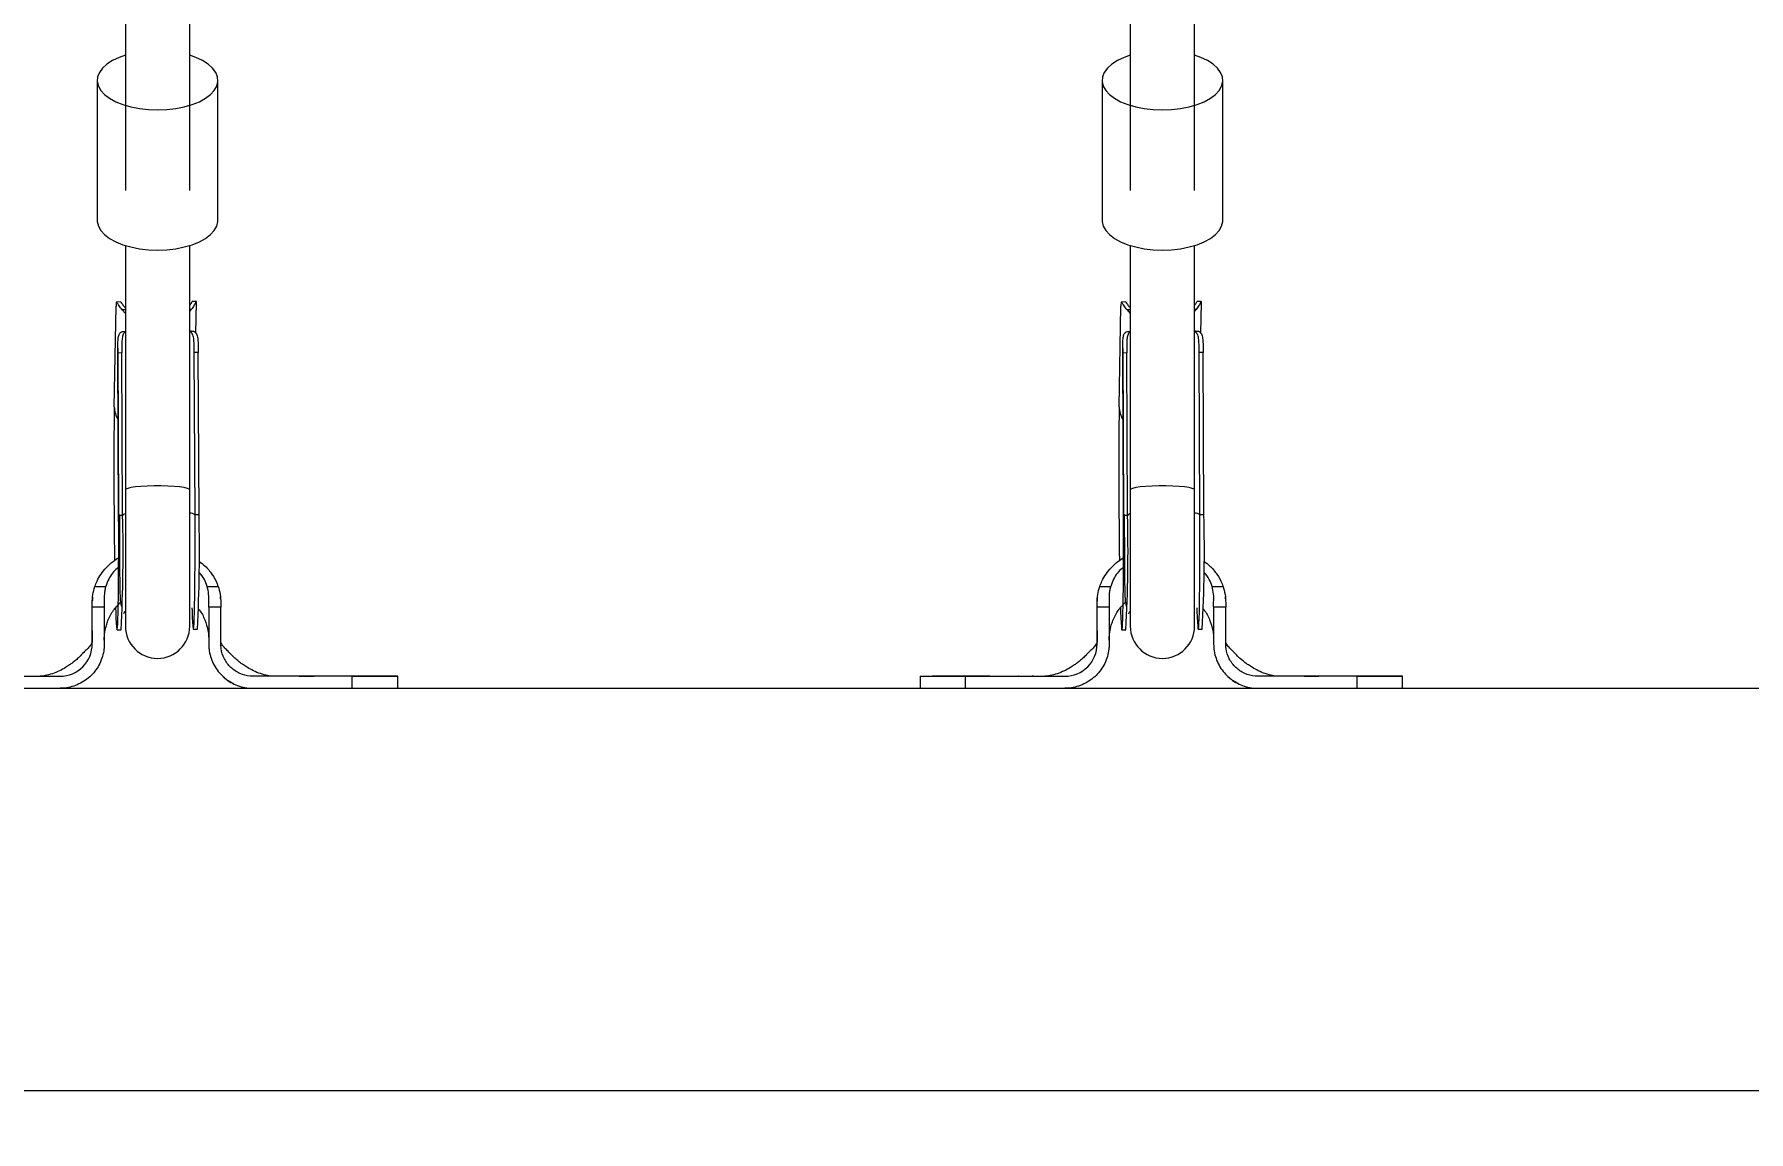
# Model space of a CAD drawing. Header units: millimetres. Extents: x -4213 to 6276, y -6120 to 3870.
# Drawn here: x -700.5 to -274, y -2224.1 to -1951.2 of the extents above; entities that cross this region are included whole.
import ezdxf

# ---------------------------------------------------------------- set-up
doc = ezdxf.new("R2010")
doc.units = ezdxf.units.MM
for name, color, linetype in [('DIKOM_ОБЪЕКТ', 7, 'Continuous'), ('DIKOM_РАЗМЕР_ЗОНА', 7, 'Continuous'), ('DIKOM_РАЗМЕР_ОБЪЕКТА', 7, 'Continuous')]:
    doc.layers.add(name, color=color, linetype=linetype)
doc.styles.add('style1', font='arial.ttf', dxfattribs={"width": 0.8})
doc.dimstyles.new('1-50', dxfattribs={"dimtxt": 300, "dimasz": 200, "dimexe": 100, "dimexo": 0, "dimgap": 100, "dimtad": 1, "dimtxsty": 'style1', "dimcen": 200, "dimclrd": 7, "dimclre": 7, "dimclrt": 7, "dimadec": 1, "dimazin": 2, "dimtfac": 1, "dimtmove": 0, "dimatfit": 2, "dimfxl": 0, "dimlwd": 25, "dimlwe": 18, "dimarcsym": 0})

# ---------------------------------------------------------------- blocks, each defined once
blk = doc.blocks.new('*D10')
at = {"layer": 'Defpoints', "color": 0, "transparency": 16777216}
for p in [(-1727.86, 1809.48), (-15.26, -2213.81), (5045.73, -2213.81)]:
    blk.add_point(p, dxfattribs=at)
at = {"layer": 'DIKOM_РАЗМЕР_ОБЪЕКТА', "color": 7, "lineweight": 18, "transparency": 16777216}
for p, q in [((-1727.86, 1809.48), (5145.73, 1809.48)), ((-15.26, -2213.81), (5145.73, -2213.81))]:
    blk.add_line(p, q, dxfattribs=at)
at = {"layer": 'DIKOM_РАЗМЕР_ОБЪЕКТА', "color": 7, "lineweight": 25, "transparency": 16777216}
blk.add_line((5045.73, 1609.48), (5045.73, -2013.81), dxfattribs=at)
at = {"layer": 'DIKOM_РАЗМЕР_ОБЪЕКТА', "color": 7, "transparency": 16777216}
for points in [[(5012.4, 1609.48), (5079.07, 1609.48), (5045.73, 1809.48)], [(5012.4, -2013.81), (5079.07, -2013.81), (5045.73, -2213.81)]]:
    blk.add_solid(points, dxfattribs=at)
at = {"layer": 'DIKOM_РАЗМЕР_ОБЪЕКТА', "color": 7, "transparency": 16777216, "insert": (4792.56, -133.86), "char_height": 300, "attachment_point": 5, "rotation": 90, "style": 'style1'}
blk.add_mtext('4000', dxfattribs=at)
blk = doc.blocks.new('*D11')
at = {"layer": 'Defpoints', "color": 0, "transparency": 16777216}
for p in [(-2152.13, 1385.22), (2355.18, -47.82), (2355.18, -4950.7)]:
    blk.add_point(p, dxfattribs=at)
at = {"layer": 'DIKOM_РАЗМЕР_ОБЪЕКТА', "color": 7, "lineweight": 18, "transparency": 16777216}
for p, q in [((-2152.13, 1385.22), (-2152.13, -5050.7)), ((2355.18, -47.82), (2355.18, -5050.7))]:
    blk.add_line(p, q, dxfattribs=at)
at = {"layer": 'DIKOM_РАЗМЕР_ОБЪЕКТА', "color": 7, "lineweight": 25, "transparency": 16777216}
blk.add_line((-1952.13, -4950.7), (2155.18, -4950.7), dxfattribs=at)
at = {"layer": 'DIKOM_РАЗМЕР_ОБЪЕКТА', "color": 7, "transparency": 16777216}
for points in [[(-1952.13, -4917.36), (-1952.13, -4984.03), (-2152.13, -4950.7)], [(2155.18, -4917.36), (2155.18, -4984.03), (2355.18, -4950.7)]]:
    blk.add_solid(points, dxfattribs=at)
at = {"layer": 'DIKOM_РАЗМЕР_ОБЪЕКТА', "color": 7, "transparency": 16777216, "insert": (229.85, -4697.52), "char_height": 300, "attachment_point": 5, "style": 'style1'}
blk.add_mtext('4500', dxfattribs=at)
blk = doc.blocks.new('*D12')
at = {"layer": 'Defpoints', "color": 0, "transparency": 16777216}
for p in [(-2081.42, 3870.14), (324.17, -3713.81), (6175.91, -3713.81)]:
    blk.add_point(p, dxfattribs=at)
at = {"layer": 'DIKOM_РАЗМЕР_ЗОНА', "color": 7, "lineweight": 18, "transparency": 16777216}
for p, q in [((-2081.42, 3870.14), (6275.91, 3870.14)), ((324.17, -3713.81), (6275.91, -3713.81))]:
    blk.add_line(p, q, dxfattribs=at)
at = {"layer": 'DIKOM_РАЗМЕР_ЗОНА', "color": 7, "lineweight": 25, "transparency": 16777216}
blk.add_line((6175.91, 3670.14), (6175.91, -3513.81), dxfattribs=at)
at = {"layer": 'DIKOM_РАЗМЕР_ЗОНА', "color": 7, "transparency": 16777216}
for points in [[(6142.57, 3670.14), (6209.24, 3670.14), (6175.91, 3870.14)], [(6142.57, -3513.81), (6209.24, -3513.81), (6175.91, -3713.81)]]:
    blk.add_solid(points, dxfattribs=at)
at = {"layer": 'DIKOM_РАЗМЕР_ЗОНА', "color": 7, "transparency": 16777216, "insert": (5922.73, -112.66), "char_height": 300, "attachment_point": 5, "rotation": 90, "style": 'style1'}
blk.add_mtext('7600', dxfattribs=at)
blk = doc.blocks.new('*D13')
at = {"layer": 'Defpoints', "color": 0, "transparency": 16777216}
for p in [(-4212.78, 1738.76), (3855.18, -47.82), (3855.18, -6019.79)]:
    blk.add_point(p, dxfattribs=at)
at = {"layer": 'DIKOM_РАЗМЕР_ЗОНА', "color": 7, "lineweight": 18, "transparency": 16777216}
for p, q in [((-4212.78, 1738.76), (-4212.78, -6119.79)), ((3855.18, -47.82), (3855.18, -6119.79))]:
    blk.add_line(p, q, dxfattribs=at)
at = {"layer": 'DIKOM_РАЗМЕР_ЗОНА', "color": 7, "lineweight": 25, "transparency": 16777216}
blk.add_line((-4012.78, -6019.79), (3655.18, -6019.79), dxfattribs=at)
at = {"layer": 'DIKOM_РАЗМЕР_ЗОНА', "color": 7, "transparency": 16777216}
for points in [[(-4012.78, -5986.46), (-4012.78, -6053.13), (-4212.78, -6019.79)], [(3655.18, -5986.46), (3655.18, -6053.13), (3855.18, -6019.79)]]:
    blk.add_solid(points, dxfattribs=at)
at = {"layer": 'DIKOM_РАЗМЕР_ЗОНА', "color": 7, "transparency": 16777216, "insert": (310.33, -5766.62), "char_height": 300, "attachment_point": 5, "style": 'style1'}
blk.add_mtext('8100', dxfattribs=at)

msp = doc.modelspace()

# ---------------------------------------------------------------- linework, layer by layer
at = {"layer": 'DIKOM_ОБЪЕКТ', "color": 7, "linetype": 'Continuous', "lineweight": 15}
for p, q in [((-427.821, -1859.448), (-427.821, -1989.991)), ((-411.821, -1989.991), (-411.821, -1859.451)), ((-677.821, -1882.77), (-677.821, -1989.991)), ((-661.821, -1989.991), (-661.821, -1882.782)), ((-684.821, -1962.625), (-684.821, -1997.465)), ((-654.821, -1997.465), (-654.821, -1962.625)), ((-434.821, -1962.625), (-434.821, -1997.465)), ((-404.821, -1997.465), (-404.821, -1962.625)), ((-677.821, -2003.699), (-677.821, -2064.494)), ((-661.821, -2064.494), (-661.821, -2003.699)), ((-427.821, -2003.699), (-427.821, -2064.494)), ((-411.821, -2064.494), (-411.821, -2003.699)), ((-680.586, -2043.789), (-680.15, -2018.826)), ((-679.034, -2017.743), (-680.036, -2017.749)), ((-677.821, -2019.728), (-678.605, -2019.733)), ((-678.605, -2019.733), (-677.821, -2020.614)), ((-661.821, -2020.134), (-661.424, -2019.63)), ((-661.424, -2019.63), (-661.821, -2019.632)), ((-660.162, -2017.63), (-661.168, -2017.636)), ((-660.269, -2025.543), (-660.135, -2017.897)), ((-430.586, -2043.789), (-430.15, -2018.826)), ((-429.034, -2017.743), (-430.036, -2017.749)), ((-427.821, -2019.728), (-428.606, -2019.733)), ((-428.606, -2019.733), (-427.821, -2020.614)), ((-411.821, -2020.134), (-411.425, -2019.63)), ((-411.425, -2019.63), (-411.821, -2019.632)), ((-410.162, -2017.63), (-411.168, -2017.636)), ((-410.269, -2025.543), (-410.135, -2017.897)), ((-678.525, -2025.076), (-677.821, -2024.962)), ((-678.525, -2025.076), (-677.821, -2025.072)), ((-661.821, -2024.867), (-661.079, -2024.972)), ((-661.821, -2024.976), (-661.079, -2024.972)), ((-428.525, -2025.076), (-427.821, -2024.962)), ((-428.525, -2025.076), (-427.821, -2025.072)), ((-411.821, -2024.867), (-411.078, -2024.972)), ((-411.821, -2024.976), (-411.078, -2024.972)), ((-679.691, -2029.333), (-679.501, -2070.803)), ((-429.691, -2029.333), (-429.501, -2070.803)), ((-678.685, -2030.43), (-679.684, -2030.436)), ((-679.499, -2070.821), (-679.684, -2030.436)), ((-678.5, -2070.815), (-678.685, -2030.43)), ((-659.688, -2030.317), (-660.688, -2030.323)), ((-660.503, -2070.707), (-660.688, -2030.323)), ((-659.503, -2070.701), (-659.688, -2030.317)), ((-428.685, -2030.43), (-429.684, -2030.436)), ((-429.499, -2070.821), (-429.684, -2030.436)), ((-428.5, -2070.815), (-428.685, -2030.43)), ((-409.688, -2030.317), (-410.688, -2030.323)), ((-410.503, -2070.707), (-410.688, -2030.323)), ((-409.503, -2070.701), (-409.688, -2030.317)), ((-677.821, -2064.494), (-677.821, -2098.381)), ((-661.821, -2098.381), (-661.821, -2064.494)), ((-427.821, -2064.494), (-427.821, -2098.381)), ((-411.821, -2098.381), (-411.821, -2064.494)), ((-679.499, -2070.821), (-679.501, -2070.803)), ((-678.5, -2070.815), (-679.499, -2070.821)), ((-678.347, -2070.634), (-678.5, -2070.815)), ((-659.503, -2070.701), (-660.503, -2070.707)), ((-429.499, -2070.821), (-429.501, -2070.803)), ((-428.5, -2070.815), (-429.499, -2070.821)), ((-428.347, -2070.634), (-428.5, -2070.815)), ((-409.503, -2070.701), (-410.503, -2070.707)), ((-685.414, -2088.466), (-682.696, -2088.466)), ((-657.467, -2088.466), (-654.748, -2088.466)), ((-435.414, -2088.466), (-432.696, -2088.466)), ((-407.466, -2088.466), (-404.748, -2088.466)), ((-683.081, -2093.675), (-686.081, -2093.675)), ((-686.081, -2101.814), (-686.081, -2093.675)), ((-686.032, -2091.464), (-686.049, -2092.163)), ((-686.02, -2091.184), (-686.032, -2091.967)), ((-683.081, -2093.675), (-683.081, -2101.814)), ((-657.081, -2093.675), (-657.081, -2101.814)), ((-654.081, -2093.675), (-657.081, -2093.675)), ((-654.161, -2091.559), (-654.175, -2090.988)), ((-654.081, -2101.814), (-654.081, -2093.675)), ((-433.081, -2093.675), (-436.081, -2093.675)), ((-436.081, -2101.814), (-436.081, -2093.675)), ((-436.032, -2091.464), (-436.049, -2092.163)), ((-436.02, -2091.184), (-436.032, -2091.967)), ((-433.081, -2093.675), (-433.081, -2101.814)), ((-407.081, -2093.675), (-407.081, -2101.814)), ((-404.081, -2093.675), (-407.081, -2093.675)), ((-404.161, -2091.559), (-404.175, -2090.988)), ((-404.081, -2101.814), (-404.081, -2093.675)), ((-686.081, -2102.814), (-686.081, -2101.814)), ((-683.081, -2101.814), (-683.081, -2102.814)), ((-679.902, -2099.252), (-678.902, -2099.246)), ((-660.905, -2099.138), (-659.906, -2099.132)), ((-657.081, -2101.814), (-657.081, -2102.814)), ((-654.081, -2102.814), (-654.081, -2101.814)), ((-436.081, -2102.814), (-436.081, -2101.814)), ((-433.081, -2101.814), (-433.081, -2102.814)), ((-429.902, -2099.252), (-428.902, -2099.246)), ((-410.905, -2099.138), (-409.906, -2099.132)), ((-407.081, -2101.814), (-407.081, -2102.814)), ((-404.081, -2102.814), (-404.081, -2101.814)), ((-718.799, -2110.814), (-694.081, -2110.814)), ((-653.517, -2110.852), (-653.189, -2111.152)), ((-621.363, -2110.814), (-646.081, -2110.814)), ((-621.363, -2113.814), (-621.363, -2110.814)), ((-616.674, -2110.814), (-613.566, -2110.814)), ((-616.447, -2110.814), (-614.203, -2110.814)), ((-610.081, -2110.814), (-615.359, -2110.814)), ((-610.081, -2113.814), (-610.081, -2110.814)), ((-480.081, -2110.814), (-480.081, -2113.814)), ((-474.27, -2110.814), (-477.007, -2110.814)), ((-467.57, -2110.812), (-474.203, -2110.814)), ((-468.974, -2110.814), (-469.368, -2110.814)), ((-468.799, -2113.814), (-468.799, -2110.814)), ((-468.799, -2110.814), (-444.081, -2110.814)), ((-403.517, -2110.852), (-403.189, -2111.152)), ((-371.363, -2110.814), (-396.081, -2110.814)), ((-371.363, -2113.814), (-371.363, -2110.814)), ((-366.674, -2110.814), (-363.566, -2110.814)), ((-366.447, -2110.814), (-364.203, -2110.814)), ((-360.081, -2110.814), (-365.359, -2110.814)), ((-360.081, -2113.814), (-360.081, -2110.814)), ((-894.822, -2113.814), (305.179, -2113.814)), ((-652.812, -2111.516), (-651.057, -2112.56)), ((-402.812, -2111.516), (-401.057, -2112.56)), ((-894.822, -2213.814), (305.179, -2213.814))]:
    msp.add_line(p, q, dxfattribs=at)
at = {"layer": 'DIKOM_ОБЪЕКТ', "color": 7, "linetype": 'Continuous', "lineweight": 15, "flags": 128}
for points in [[(-677.821, -1956.391), (-679.365, -1956.94), (-681.02, -1957.722), (-682.412, -1958.619), (-683.509, -1959.61), (-684.285, -1960.672), (-684.723, -1961.78), (-684.81, -1962.907), (-684.547, -1964.028), (-683.939, -1965.116), (-682.999, -1966.145), (-681.751, -1967.092), (-680.223, -1967.934), (-678.451, -1968.652), (-676.477, -1969.229), (-674.347, -1969.651), (-672.111, -1969.908), (-669.821, -1969.994)], [(-669.821, -1969.994), (-667.532, -1969.908), (-665.296, -1969.651), (-663.166, -1969.229), (-661.192, -1968.652), (-659.42, -1967.934), (-657.892, -1967.092), (-656.644, -1966.145), (-655.704, -1965.116), (-655.096, -1964.028), (-654.832, -1962.907), (-654.92, -1961.78), (-655.358, -1960.672), (-656.134, -1959.61), (-657.231, -1958.619), (-658.623, -1957.722), (-660.278, -1956.94), (-661.821, -1956.391)], [(-427.821, -1956.391), (-429.365, -1956.94), (-431.02, -1957.722), (-432.412, -1958.619), (-433.509, -1959.61), (-434.285, -1960.672), (-434.723, -1961.78), (-434.81, -1962.907), (-434.547, -1964.028), (-433.939, -1965.116), (-432.999, -1966.145), (-431.751, -1967.092), (-430.223, -1967.934), (-428.451, -1968.652), (-426.477, -1969.229), (-424.347, -1969.651), (-422.111, -1969.908), (-419.821, -1969.994)], [(-419.821, -1969.994), (-417.532, -1969.908), (-415.296, -1969.651), (-413.166, -1969.229), (-411.192, -1968.652), (-409.42, -1967.934), (-407.892, -1967.092), (-406.644, -1966.145), (-405.704, -1965.116), (-405.096, -1964.028), (-404.832, -1962.907), (-404.92, -1961.78), (-405.358, -1960.672), (-406.134, -1959.61), (-407.231, -1958.619), (-408.623, -1957.722), (-410.278, -1956.94), (-411.821, -1956.391)], [(-684.821, -1997.465), (-684.81, -1997.747), (-684.547, -1998.868), (-683.939, -1999.956), (-682.999, -2000.985), (-681.751, -2001.932), (-680.223, -2002.775), (-678.451, -2003.492), (-676.477, -2004.069), (-674.347, -2004.491), (-672.111, -2004.748), (-669.821, -2004.834)], [(-669.821, -2004.834), (-667.532, -2004.748), (-665.296, -2004.491), (-663.166, -2004.069), (-661.192, -2003.492), (-659.42, -2002.775), (-657.892, -2001.932), (-656.644, -2000.985), (-655.704, -1999.956), (-655.096, -1998.868), (-654.832, -1997.747), (-654.821, -1997.465)], [(-434.821, -1997.465), (-434.81, -1997.747), (-434.547, -1998.868), (-433.939, -1999.956), (-432.999, -2000.985), (-431.751, -2001.932), (-430.223, -2002.775), (-428.451, -2003.492), (-426.477, -2004.069), (-424.347, -2004.491), (-422.111, -2004.748), (-419.821, -2004.834)], [(-419.821, -2004.834), (-417.532, -2004.748), (-415.296, -2004.491), (-413.166, -2004.069), (-411.192, -2003.492), (-409.42, -2002.775), (-407.892, -2001.932), (-406.644, -2000.985), (-405.704, -1999.956), (-405.096, -1998.868), (-404.832, -1997.747), (-404.821, -1997.465)], [(-680.586, -2043.789), (-680.62, -2045.967), (-680.647, -2048.401), (-680.668, -2051.064), (-680.682, -2053.924), (-680.69, -2056.948), (-680.69, -2060.103), (-680.684, -2063.351), (-680.67, -2066.655), (-680.65, -2069.979), (-680.624, -2073.282), (-680.591, -2076.527), (-680.553, -2079.677), (-680.518, -2082.159)], [(-430.586, -2043.789), (-430.62, -2045.967), (-430.647, -2048.401), (-430.668, -2051.064), (-430.682, -2053.924), (-430.69, -2056.948), (-430.69, -2060.103), (-430.684, -2063.351), (-430.67, -2066.655), (-430.65, -2069.979), (-430.624, -2073.282), (-430.591, -2076.527), (-430.553, -2079.677), (-430.517, -2082.159)], [(-661.821, -2064.494), (-661.927, -2064.326), (-662.39, -2064.11), (-663.2, -2063.912), (-664.32, -2063.741), (-665.697, -2063.605), (-667.267, -2063.511), (-668.957, -2063.463), (-670.686, -2063.463), (-672.376, -2063.511), (-673.946, -2063.605), (-675.323, -2063.741), (-676.443, -2063.912), (-677.253, -2064.11), (-677.716, -2064.326), (-677.821, -2064.494)], [(-411.821, -2064.494), (-411.927, -2064.326), (-412.39, -2064.11), (-413.2, -2063.912), (-414.32, -2063.741), (-415.697, -2063.605), (-417.267, -2063.511), (-418.956, -2063.463), (-420.686, -2063.463), (-422.376, -2063.511), (-423.946, -2063.605), (-425.323, -2063.741), (-426.443, -2063.912), (-427.253, -2064.11), (-427.716, -2064.326), (-427.821, -2064.494)], [(-680.257, -2093.892), (-680.229, -2094.683), (-680.166, -2096.265), (-680.101, -2097.525), (-680.037, -2098.449), (-679.973, -2099.026), (-679.91, -2099.249), (-679.849, -2099.116), (-679.791, -2098.629), (-679.736, -2097.792), (-679.686, -2096.616), (-679.64, -2095.114), (-679.599, -2093.304), (-679.564, -2091.205), (-679.535, -2088.843), (-679.512, -2086.244), (-679.496, -2083.438), (-679.486, -2080.458), (-679.484, -2077.338), (-679.488, -2074.113), (-679.499, -2070.821)], [(-677.821, -2070.458), (-678.339, -2070.63), (-678.347, -2070.634)], [(-661.26, -2093.79), (-661.233, -2094.569), (-661.169, -2096.151), (-661.105, -2097.411), (-661.04, -2098.335), (-660.976, -2098.912), (-660.913, -2099.135), (-660.853, -2099.003), (-660.795, -2098.515), (-660.74, -2097.679), (-660.689, -2096.502), (-660.643, -2095), (-660.603, -2093.19), (-660.568, -2091.091), (-660.538, -2088.729), (-660.516, -2086.13), (-660.499, -2083.325), (-660.49, -2080.345), (-660.488, -2077.224), (-660.492, -2074), (-660.503, -2070.707)], [(-430.257, -2093.892), (-430.229, -2094.683), (-430.166, -2096.265), (-430.101, -2097.525), (-430.037, -2098.449), (-429.973, -2099.026), (-429.91, -2099.249), (-429.849, -2099.116), (-429.791, -2098.629), (-429.736, -2097.792), (-429.686, -2096.616), (-429.64, -2095.114), (-429.599, -2093.304), (-429.564, -2091.205), (-429.535, -2088.843), (-429.512, -2086.244), (-429.496, -2083.438), (-429.486, -2080.458), (-429.484, -2077.338), (-429.488, -2074.113), (-429.499, -2070.821)], [(-427.821, -2070.458), (-428.339, -2070.63), (-428.347, -2070.634)], [(-411.26, -2093.79), (-411.233, -2094.569), (-411.169, -2096.151), (-411.105, -2097.411), (-411.04, -2098.335), (-410.976, -2098.912), (-410.913, -2099.135), (-410.853, -2099.003), (-410.795, -2098.515), (-410.74, -2097.679), (-410.689, -2096.502), (-410.644, -2095), (-410.603, -2093.19), (-410.568, -2091.091), (-410.538, -2088.729), (-410.516, -2086.13), (-410.499, -2083.325), (-410.49, -2080.345), (-410.487, -2077.224), (-410.492, -2074), (-410.503, -2070.707)], [(-451.921, -2110.799), (-452.069, -2110.799), (-452.218, -2110.798)]]:
    msp.add_lwpolyline(points, dxfattribs=at)
at = {"layer": 'DIKOM_ОБЪЕКТ', "color": 7, "linetype": 'Continuous', "lineweight": 15}
for centre, radius, start, end in [((-673.776, -2043.594), 6.813, 181.64, 211.09791), ((-423.771, -2043.593), 6.818, 181.65083, 211.08709), ((-1047.791, -2079.809), 369.401, 356.98384, 1.39514), ((-661.891, -2072.673), 2.405, 54.77759, 88.35251), ((-1029.183, -2079.69), 369.789, 356.98616, 1.39282), ((-798.116, -2079.803), 369.726, 356.98554, 1.39296), ((-411.89, -2072.672), 2.405, 54.77661, 88.3566), ((-778.848, -2079.693), 369.454, 356.98392, 1.39458), ((-669.821, -2098.381), 8, 180, 0), ((-419.821, -2098.381), 8, 180, 0), ((-694.081, -2102.814), 8, 269.99841, 0.00159), ((-444.081, -2102.814), 8, 269.99888, 0.00026)]:
    msp.add_arc(centre, radius, start, end, dxfattribs=at)
for points, knots in [([(-678.605, -2019.733), (-678.878, -2019.361), (-679.424, -2018.618), (-679.869, -2017.893), (-680.072, -2017.67), (-680.132, -2017.936), (-680.144, -2018.526), (-680.15, -2018.826)], [0, 0, 0, 0, 0.205411, 0.4115411, 0.6040843, 0.7989592, 1, 1, 1, 1]), ([(-679.034, -2017.747), (-679.033, -2017.745), (-679.002, -2017.653), (-678.802, -2017.977), (-678.406, -2018.533), (-677.975, -2019.051), (-677.821, -2019.235)], [0, 0, 0, 0, 0.0051255, 0.4071889, 0.7893789, 1, 1, 1, 1]), ([(-661.821, -2018.604), (-661.821, -2018.604), (-661.537, -2018.272), (-661.328, -2017.79), (-661.219, -2017.687), (-661.168, -2017.637)], [0, 0, 0, 0, 0.0008757, 0.522026, 1, 1, 1, 1]), ([(-660.136, -2017.897), (-660.135, -2017.769), (-660.135, -2017.512), (-660.297, -2017.83), (-660.698, -2018.569), (-661.183, -2019.277), (-661.424, -2019.63)], [0, 0, 0, 0, 0.2535665, 0.5100638, 0.7561304, 1, 1, 1, 1]), ([(-428.606, -2019.733), (-428.878, -2019.361), (-429.424, -2018.617), (-429.869, -2017.893), (-430.073, -2017.67), (-430.132, -2017.936), (-430.144, -2018.526), (-430.15, -2018.826)], [0, 0, 0, 0, 0.2054055, 0.4115366, 0.6040827, 0.7989586, 1, 1, 1, 1]), ([(-429.034, -2017.747), (-429.033, -2017.745), (-429.005, -2017.653), (-428.801, -2017.977), (-428.406, -2018.534), (-427.975, -2019.051), (-427.821, -2019.235)], [0, 0, 0, 0, 0.0051239, 0.4071859, 0.7893651, 1, 1, 1, 1]), ([(-411.821, -2018.604), (-411.821, -2018.604), (-411.555, -2018.265), (-411.321, -2017.793), (-411.217, -2017.688), (-411.168, -2017.637)], [0, 0, 0, 0, 0.0008577, 0.5220201, 1, 1, 1, 1]), ([(-410.136, -2017.897), (-410.136, -2017.769), (-410.135, -2017.512), (-410.298, -2017.83), (-410.698, -2018.569), (-411.183, -2019.277), (-411.425, -2019.63)], [0, 0, 0, 0, 0.2535651, 0.5100631, 0.7561237, 1, 1, 1, 1]), ([(-679.684, -2030.436), (-679.689, -2029.873), (-679.697, -2028.746), (-679.686, -2027.195), (-679.521, -2025.999), (-679.14, -2025.286), (-678.717, -2025.141), (-678.525, -2025.076)], [0, 0, 0, 0, 0.2117616, 0.4235778, 0.6330778, 0.8340552, 1, 1, 1, 1]), ([(-677.821, -2025.297), (-677.914, -2025.334), (-678.261, -2025.472), (-678.534, -2026.186), (-678.691, -2027.388), (-678.696, -2028.859), (-678.688, -2029.91), (-678.685, -2030.43)], [0, 0, 0, 0, 0.0861263, 0.3244042, 0.5477169, 0.7760346, 1, 1, 1, 1]), ([(-660.688, -2030.323), (-660.691, -2029.76), (-660.697, -2028.634), (-660.755, -2027.081), (-661.007, -2025.909), (-661.376, -2025.286), (-661.732, -2025.172), (-661.821, -2025.144)], [0, 0, 0, 0, 0.2357473, 0.4715634, 0.7042116, 0.9253397, 1, 1, 1, 1]), ([(-661.079, -2024.972), (-660.823, -2025.059), (-660.311, -2025.235), (-659.911, -2026.109), (-659.737, -2027.356), (-659.696, -2028.815), (-659.691, -2029.834), (-659.688, -2030.317)], [0, 0, 0, 0, 0.2085187, 0.4176398, 0.6158282, 0.8182582, 1, 1, 1, 1]), ([(-429.684, -2030.436), (-429.689, -2029.873), (-429.697, -2028.746), (-429.686, -2027.195), (-429.521, -2025.999), (-429.14, -2025.286), (-428.717, -2025.141), (-428.525, -2025.076)], [0, 0, 0, 0, 0.2117616, 0.4235778, 0.6330778, 0.8340552, 1, 1, 1, 1]), ([(-427.821, -2025.297), (-427.914, -2025.334), (-428.261, -2025.472), (-428.534, -2026.186), (-428.691, -2027.388), (-428.696, -2028.859), (-428.688, -2029.91), (-428.685, -2030.43)], [0, 0, 0, 0, 0.0861261, 0.3244078, 0.5477182, 0.7760353, 1, 1, 1, 1]), ([(-410.688, -2030.323), (-410.691, -2029.76), (-410.697, -2028.634), (-410.755, -2027.081), (-411.007, -2025.909), (-411.376, -2025.286), (-411.732, -2025.172), (-411.821, -2025.144)], [0, 0, 0, 0, 0.2357483, 0.4715644, 0.7042134, 0.9253476, 1, 1, 1, 1]), ([(-411.078, -2024.972), (-410.823, -2025.059), (-410.311, -2025.235), (-409.911, -2026.109), (-409.737, -2027.356), (-409.696, -2028.815), (-409.691, -2029.834), (-409.688, -2030.317)], [0, 0, 0, 0, 0.2085136, 0.4176361, 0.6158259, 0.8182567, 1, 1, 1, 1]), ([(-679.331, -2070.621), (-679.323, -2072.062), (-679.308, -2074.86), (-679.291, -2078.759), (-679.274, -2082.197), (-679.256, -2085.138), (-679.231, -2087.58), (-679.195, -2089.541), (-679.143, -2091.051), (-679.073, -2092.163), (-678.97, -2092.893), (-678.866, -2093.379), (-678.721, -2093.399), (-678.657, -2093.407)], [0, 0, 0, 0, 0.1290211, 0.2506442, 0.3647688, 0.4713217, 0.5702584, 0.6615748, 0.7453043, 0.8215286, 0.8903657, 0.9519825, 1, 1, 1, 1]), ([(-429.331, -2070.621), (-429.323, -2072.062), (-429.308, -2074.86), (-429.291, -2078.759), (-429.274, -2082.197), (-429.256, -2085.138), (-429.231, -2087.58), (-429.195, -2089.541), (-429.143, -2091.051), (-429.073, -2092.163), (-428.97, -2092.893), (-428.866, -2093.379), (-428.721, -2093.399), (-428.657, -2093.407)], [0, 0, 0, 0, 0.129021, 0.2506442, 0.3647687, 0.4713216, 0.5702583, 0.6615745, 0.7453041, 0.8215284, 0.8903653, 0.9519821, 1, 1, 1, 1]), ([(-685.414, -2088.466), (-685.244, -2088.029), (-684.584, -2086.339), (-683.046, -2084.206), (-681.02, -2082.314), (-679.826, -2081.557), (-679.278, -2081.21)], [0, 0, 0, 0, 0.1456234, 0.5644354, 0.8002924, 1, 1, 1, 1]), ([(-435.414, -2088.466), (-435.244, -2088.029), (-434.584, -2086.339), (-433.046, -2084.206), (-431.02, -2082.314), (-429.826, -2081.557), (-429.278, -2081.21)], [0, 0, 0, 0, 0.1456168, 0.5644233, 0.800295, 1, 1, 1, 1]), ([(-679.265, -2083.481), (-679.678, -2083.826), (-680.985, -2084.915), (-682.101, -2086.71), (-682.583, -2088.133), (-682.696, -2088.466)], [0, 0, 0, 0, 0.2619843, 0.8275871, 1, 1, 1, 1]), ([(-657.467, -2088.466), (-657.668, -2087.878), (-658.116, -2086.569), (-659.015, -2085.504), (-659.511, -2084.916)], [0, 0, 0, 0, 0.4483825, 1, 1, 1, 1]), ([(-659.497, -2082.206), (-658.983, -2082.593), (-657.748, -2083.522), (-656.215, -2085.436), (-655.216, -2087.2), (-654.828, -2088.25), (-654.748, -2088.466)], [0, 0, 0, 0, 0.2405358, 0.5771666, 0.9134375, 1, 1, 1, 1]), ([(-429.265, -2083.481), (-429.679, -2083.826), (-430.985, -2084.915), (-432.101, -2086.71), (-432.583, -2088.133), (-432.696, -2088.466)], [0, 0, 0, 0, 0.2619897, 0.8275835, 1, 1, 1, 1]), ([(-407.466, -2088.466), (-407.668, -2087.878), (-408.116, -2086.569), (-409.015, -2085.504), (-409.511, -2084.916)], [0, 0, 0, 0, 0.4483675, 1, 1, 1, 1]), ([(-409.497, -2082.206), (-408.983, -2082.593), (-407.748, -2083.521), (-406.215, -2085.436), (-405.216, -2087.2), (-404.828, -2088.25), (-404.748, -2088.466)], [0, 0, 0, 0, 0.2405463, 0.5771664, 0.913443, 1, 1, 1, 1]), ([(-686.081, -2092.592), (-686.057, -2091.898), (-686.009, -2090.487), (-685.614, -2089.146), (-685.414, -2088.466)], [0, 0, 0, 0, 0.4921571, 1, 1, 1, 1]), ([(-682.696, -2088.466), (-682.719, -2088.546), (-682.836, -2088.949), (-682.989, -2089.693), (-683.073, -2090.535), (-683.088, -2091.721), (-683.081, -2092.712), (-683.081, -2093.533), (-683.081, -2093.675)], [0, 0, 0, 0, 0.0483727, 0.2420542, 0.4357242, 0.5324418, 0.9193951, 1, 1, 1, 1]), ([(-657.081, -2093.675), (-657.081, -2093.59), (-657.081, -2093.165), (-657.089, -2092.083), (-657.022, -2090.405), (-657.317, -2089.116), (-657.467, -2088.466)], [0, 0, 0, 0, 0.0483401, 0.2418975, 0.6170881, 1, 1, 1, 1]), ([(-654.748, -2088.466), (-654.553, -2089.125), (-654.156, -2090.466), (-654.106, -2091.878), (-654.081, -2092.596)], [0, 0, 0, 0, 0.491616, 1, 1, 1, 1]), ([(-436.081, -2092.592), (-436.057, -2091.898), (-436.009, -2090.487), (-435.614, -2089.146), (-435.414, -2088.466)], [0, 0, 0, 0, 0.4921604, 1, 1, 1, 1]), ([(-432.696, -2088.466), (-432.719, -2088.546), (-432.836, -2088.949), (-432.989, -2089.693), (-433.073, -2090.535), (-433.088, -2091.721), (-433.08, -2092.712), (-433.081, -2093.533), (-433.081, -2093.675)], [0, 0, 0, 0, 0.0483785, 0.2420589, 0.4357278, 0.5324444, 0.9193955, 1, 1, 1, 1]), ([(-407.081, -2093.675), (-407.081, -2093.59), (-407.081, -2093.165), (-407.089, -2092.083), (-407.022, -2090.405), (-407.317, -2089.116), (-407.466, -2088.466)], [0, 0, 0, 0, 0.0483401, 0.2418975, 0.6170881, 1, 1, 1, 1]), ([(-404.748, -2088.466), (-404.553, -2089.125), (-404.156, -2090.466), (-404.106, -2091.878), (-404.081, -2092.596)], [0, 0, 0, 0, 0.4916149, 1, 1, 1, 1]), ([(-686.081, -2093.675), (-686.081, -2093.583), (-686.081, -2093.223), (-686.081, -2092.863), (-686.081, -2092.596)], [0, 0, 0, 0, 0.2561939, 1, 1, 1, 1]), ([(-683.081, -2101.862), (-683.07, -2101.436), (-683.049, -2100.585), (-682.861, -2099.333), (-682.569, -2098.126), (-681.974, -2096.431), (-680.921, -2094.396), (-679.634, -2093.053), (-679.026, -2092.419)], [0, 0, 0, 0, 0.1210748, 0.2414079, 0.3589219, 0.4733594, 0.7516129, 1, 1, 1, 1]), ([(-659.628, -2094.128), (-659.57, -2094.194), (-658.882, -2094.963), (-658.018, -2096.795), (-657.314, -2099.039), (-657.119, -2100.663), (-657.084, -2101.422), (-657.081, -2101.74), (-657.081, -2101.843), (-657.081, -2101.852)], [0, 0, 0, 0, 0.0316653, 0.3733187, 0.7165445, 0.8834156, 0.95989, 0.9964833, 1, 1, 1, 1]), ([(-654.081, -2092.596), (-654.081, -2092.688), (-654.081, -2093.048), (-654.081, -2093.407), (-654.081, -2093.675)], [0, 0, 0, 0, 0.2563161, 1, 1, 1, 1]), ([(-436.081, -2093.675), (-436.081, -2093.583), (-436.081, -2093.223), (-436.081, -2092.863), (-436.081, -2092.596)], [0, 0, 0, 0, 0.2561939, 1, 1, 1, 1]), ([(-433.081, -2101.862), (-433.07, -2101.436), (-433.049, -2100.585), (-432.861, -2099.333), (-432.569, -2098.126), (-431.974, -2096.43), (-430.921, -2094.396), (-429.634, -2093.053), (-429.026, -2092.419)], [0, 0, 0, 0, 0.1210732, 0.2414037, 0.3589221, 0.4733511, 0.7516076, 1, 1, 1, 1]), ([(-409.628, -2094.128), (-409.57, -2094.194), (-408.882, -2094.963), (-408.018, -2096.795), (-407.313, -2099.039), (-407.119, -2100.663), (-407.084, -2101.422), (-407.081, -2101.74), (-407.081, -2101.843), (-407.081, -2101.852)], [0, 0, 0, 0, 0.0316652, 0.3733176, 0.7165465, 0.8834153, 0.9598901, 0.9964834, 1, 1, 1, 1]), ([(-404.081, -2092.596), (-404.081, -2092.688), (-404.081, -2093.048), (-404.081, -2093.407), (-404.081, -2093.675)], [0, 0, 0, 0, 0.2563161, 1, 1, 1, 1]), ([(-678.327, -2095.118), (-678.323, -2095.135), (-678.276, -2095.314), (-678.196, -2095.091), (-677.839, -2094.639), (-677.821, -2094.616)], [0, 0, 0, 0, 0.0884498, 0.9551281, 1, 1, 1, 1]), ([(-428.327, -2095.118), (-428.323, -2095.135), (-428.276, -2095.314), (-428.196, -2095.091), (-427.839, -2094.639), (-427.821, -2094.616)], [0, 0, 0, 0, 0.088448, 0.9551175, 1, 1, 1, 1]), ([(-686.081, -2099.504), (-686.081, -2099.464), (-686.081, -2099.388), (-686.081, -2099.571), (-686.081, -2100.229), (-686.081, -2100.958), (-686.081, -2101.507), (-686.08, -2102.011), (-686.083, -2102.276), (-686.1, -2102.348), (-686.103, -2102.388), (-686.125, -2102.46), (-686.137, -2102.492), (-686.148, -2102.519), (-686.161, -2102.553), (-686.185, -2102.614), (-686.28, -2102.856), (-686.688, -2103.361), (-687.321, -2104.088), (-688.241, -2104.931), (-689.177, -2105.961), (-690.119, -2106.817), (-690.944, -2107.475), (-691.818, -2108.097), (-692.901, -2108.79), (-694.342, -2109.565), (-696.105, -2110.277), (-697.955, -2110.752), (-698.673, -2110.792), (-699.051, -2110.814)], [0, 0, 0, 0, 0.0388036, 0.0739671, 0.1248374, 0.17222, 0.2059939, 0.2278587, 0.2416983, 0.2543382, 0.2685363, 0.2714383, 0.2726311, 0.2737356, 0.2748739, 0.2761833, 0.2796356, 0.2982614, 0.3378067, 0.3883447, 0.4466779, 0.4941091, 0.5336549, 0.5679297, 0.6140473, 0.6849393, 0.7760998, 0.8822813, 1, 1, 1, 1]), ([(-641.211, -2110.814), (-641.578, -2110.791), (-642.275, -2110.749), (-644.097, -2110.27), (-645.84, -2109.558), (-647.266, -2108.788), (-648.362, -2108.086), (-649.282, -2107.43), (-650.161, -2106.713), (-651.116, -2105.858), (-652.018, -2104.818), (-652.894, -2104.047), (-653.484, -2103.356), (-653.891, -2102.841), (-653.984, -2102.595), (-654.008, -2102.534), (-654.021, -2102.499), (-654.031, -2102.471), (-654.043, -2102.437), (-654.066, -2102.341), (-654.068, -2102.287), (-654.082, -2102.232), (-654.081, -2101.935), (-654.081, -2101.821), (-654.081, -2101.778)], [0, 0, 0, 0, 0.1500217, 0.2851097, 0.4009858, 0.491056, 0.5496506, 0.5954378, 0.6534375, 0.7214353, 0.7882302, 0.8449106, 0.8958221, 0.9200238, 0.9244503, 0.926115, 0.9275776, 0.929023, 0.9305997, 0.9344124, 0.957288, 0.9761215, 0.9907987, 1, 1, 1, 1]), ([(-436.081, -2099.504), (-436.081, -2099.464), (-436.081, -2099.388), (-436.081, -2099.571), (-436.081, -2100.229), (-436.081, -2100.958), (-436.081, -2101.507), (-436.08, -2102.011), (-436.083, -2102.276), (-436.1, -2102.348), (-436.103, -2102.388), (-436.125, -2102.46), (-436.137, -2102.492), (-436.148, -2102.519), (-436.161, -2102.553), (-436.185, -2102.614), (-436.28, -2102.856), (-436.688, -2103.361), (-437.321, -2104.088), (-438.241, -2104.931), (-439.177, -2105.962), (-440.119, -2106.817), (-440.944, -2107.475), (-441.818, -2108.097), (-442.901, -2108.79), (-444.342, -2109.565), (-446.104, -2110.277), (-447.955, -2110.752), (-448.674, -2110.792), (-449.052, -2110.814)], [0, 0, 0, 0, 0.0388035, 0.0739671, 0.1248373, 0.1722198, 0.2059937, 0.2278585, 0.241698, 0.254338, 0.2685359, 0.2714384, 0.2726311, 0.2737356, 0.2748739, 0.2761833, 0.2796357, 0.2982614, 0.3378086, 0.3883446, 0.4466778, 0.494111, 0.5336545, 0.567927, 0.6140468, 0.6849388, 0.776097, 0.8822803, 1, 1, 1, 1]), ([(-391.211, -2110.814), (-391.578, -2110.791), (-392.275, -2110.749), (-394.097, -2110.27), (-395.84, -2109.558), (-397.266, -2108.788), (-398.362, -2108.086), (-399.282, -2107.43), (-400.161, -2106.713), (-401.116, -2105.858), (-402.018, -2104.817), (-402.894, -2104.047), (-403.485, -2103.356), (-403.891, -2102.841), (-403.985, -2102.595), (-404.008, -2102.534), (-404.021, -2102.5), (-404.031, -2102.471), (-404.042, -2102.437), (-404.067, -2102.341), (-404.068, -2102.287), (-404.082, -2102.232), (-404.081, -2101.935), (-404.081, -2101.821), (-404.081, -2101.778)], [0, 0, 0, 0, 0.1500215, 0.2851137, 0.4009843, 0.4910572, 0.5496517, 0.5954388, 0.6534384, 0.7214387, 0.788231, 0.8449138, 0.8958228, 0.9200244, 0.9244509, 0.9261141, 0.9275781, 0.9290235, 0.9305993, 0.9344125, 0.9572881, 0.9761215, 0.9907987, 1, 1, 1, 1]), ([(-683.081, -2102.814), (-683.082, -2102.899), (-683.085, -2103.324), (-683.202, -2104.978), (-684.002, -2107.725), (-686.197, -2110.784), (-689.278, -2112.938), (-692.08, -2113.749), (-693.697, -2113.801), (-694.081, -2113.814)], [0, 0, 0, 0, 0.0148125, 0.0741046, 0.2887785, 0.5034522, 0.718037, 0.9330838, 1, 1, 1, 1]), ([(-657.081, -2102.814), (-657.08, -2102.899), (-657.077, -2103.324), (-656.958, -2104.985), (-656.153, -2107.747), (-653.938, -2110.814), (-650.839, -2112.96), (-648.048, -2113.752), (-646.448, -2113.802), (-646.081, -2113.814)], [0, 0, 0, 0, 0.0148131, 0.0741089, 0.2900371, 0.505966, 0.7209446, 0.9360012, 1, 1, 1, 1]), ([(-646.081, -2110.814), (-646.307, -2110.808), (-647.426, -2110.778), (-649.416, -2110.249), (-651.689, -2108.734), (-653.324, -2106.545), (-654.013, -2104.444), (-654.066, -2103.181), (-654.081, -2102.814)], [0, 0, 0, 0, 0.0541358, 0.2683302, 0.4825318, 0.6972815, 0.9119824, 1, 1, 1, 1]), ([(-433.081, -2102.814), (-433.082, -2102.899), (-433.085, -2103.324), (-433.202, -2104.978), (-434.002, -2107.726), (-436.197, -2110.784), (-439.278, -2112.938), (-442.08, -2113.749), (-443.697, -2113.801), (-444.081, -2113.814)], [0, 0, 0, 0, 0.0148126, 0.0741052, 0.2887755, 0.5034574, 0.7180368, 0.9330837, 1, 1, 1, 1]), ([(-407.081, -2102.814), (-407.08, -2102.899), (-407.077, -2103.324), (-406.958, -2104.985), (-406.153, -2107.747), (-403.938, -2110.814), (-400.839, -2112.96), (-398.048, -2113.752), (-396.448, -2113.802), (-396.081, -2113.814)], [0, 0, 0, 0, 0.0148131, 0.0741092, 0.2900366, 0.5059706, 0.7209503, 0.9360147, 1, 1, 1, 1]), ([(-396.081, -2110.814), (-396.307, -2110.808), (-397.426, -2110.778), (-399.416, -2110.249), (-401.689, -2108.734), (-403.324, -2106.545), (-404.012, -2104.444), (-404.065, -2103.181), (-404.081, -2102.814)], [0, 0, 0, 0, 0.0541267, 0.2683319, 0.4825273, 0.6972843, 0.9119811, 1, 1, 1, 1]), ([(-653.306, -2111.108), (-653.246, -2111.16), (-653.126, -2111.264), (-653.016, -2111.353), (-652.961, -2111.398)], [0, 0, 0, 0, 0.5001881, 1, 1, 1, 1]), ([(-640.891, -2110.798), (-640.97, -2110.798), (-641.128, -2110.798), (-641.295, -2110.798), (-641.379, -2110.799)], [0, 0, 0, 0, 0.4980818, 1, 1, 1, 1]), ([(-634.531, -2110.814), (-634.546, -2110.814), (-634.617, -2110.814), (-634.233, -2110.813), (-633.399, -2110.811), (-632.221, -2110.811), (-631.304, -2110.813), (-630.88, -2110.814)], [0, 0, 0, 0, 0.064252, 0.3067952, 0.5493326, 0.7918876, 1, 1, 1, 1]), ([(-620.971, -2110.813), (-621.907, -2110.812), (-623.867, -2110.812), (-626.375, -2110.813), (-627.685, -2110.814)], [0, 0, 0, 0, 0.4774653, 1, 1, 1, 1]), ([(-615.715, -2110.814), (-616.832, -2110.814), (-619.167, -2110.813), (-621.656, -2110.812), (-622.955, -2110.812)], [0, 0, 0, 0, 0.47816, 1, 1, 1, 1]), ([(-621.363, -2110.814), (-621.28, -2110.814), (-620.866, -2110.814), (-619.151, -2110.814), (-616.736, -2110.814), (-614.2, -2110.814), (-612.362, -2110.814), (-611.027, -2110.814), (-610.216, -2110.814), (-610.138, -2110.814), (-610.102, -2110.814)], [0, 0, 0, 0, 0.0123774, 0.0618903, 0.2611236, 0.409634, 0.5624525, 0.7109642, 0.8637824, 1, 1, 1, 1]), ([(-615.359, -2110.814), (-615.744, -2110.814), (-616.526, -2110.814), (-617.738, -2110.813), (-618.354, -2110.813)], [0, 0, 0, 0, 0.492053, 1, 1, 1, 1]), ([(-480.06, -2110.814), (-480.067, -2110.814), (-480.159, -2110.814), (-479.803, -2110.814), (-478.949, -2110.814), (-477.512, -2110.814), (-475.575, -2110.814), (-472.803, -2110.814), (-470.305, -2110.814), (-468.799, -2110.814)], [0, 0, 0, 0, 0.0122964, 0.1651418, 0.3136833, 0.4665309, 0.6150724, 0.7679187, 1, 1, 1, 1]), ([(-462.76, -2110.814), (-464.066, -2110.813), (-466.566, -2110.812), (-468.519, -2110.812), (-469.451, -2110.813)], [0, 0, 0, 0, 0.522456, 1, 1, 1, 1]), ([(-459.304, -2110.814), (-459.258, -2110.814), (-458.707, -2110.814), (-457.72, -2110.811), (-456.537, -2110.811), (-455.815, -2110.813), (-455.505, -2110.814), (-455.589, -2110.814), (-455.593, -2110.814)], [0, 0, 0, 0, 0.0221886, 0.2636284, 0.505088, 0.7465382, 0.9880012, 1, 1, 1, 1]), ([(-403.306, -2111.108), (-403.246, -2111.16), (-403.126, -2111.264), (-403.016, -2111.353), (-402.961, -2111.398)], [0, 0, 0, 0, 0.5001861, 1, 1, 1, 1]), ([(-390.891, -2110.798), (-390.97, -2110.798), (-391.128, -2110.798), (-391.295, -2110.798), (-391.379, -2110.799)], [0, 0, 0, 0, 0.4980818, 1, 1, 1, 1]), ([(-384.531, -2110.814), (-384.546, -2110.814), (-384.617, -2110.814), (-384.233, -2110.813), (-383.399, -2110.811), (-382.221, -2110.811), (-381.304, -2110.813), (-380.881, -2110.814)], [0, 0, 0, 0, 0.0642538, 0.3067988, 0.5493538, 0.7919001, 1, 1, 1, 1]), ([(-370.971, -2110.813), (-371.907, -2110.812), (-373.867, -2110.812), (-376.375, -2110.813), (-377.685, -2110.814)], [0, 0, 0, 0, 0.4774653, 1, 1, 1, 1]), ([(-365.715, -2110.814), (-366.832, -2110.814), (-369.167, -2110.813), (-371.656, -2110.812), (-372.955, -2110.812)], [0, 0, 0, 0, 0.47816, 1, 1, 1, 1]), ([(-371.363, -2110.814), (-371.28, -2110.814), (-370.866, -2110.814), (-369.151, -2110.814), (-366.736, -2110.814), (-364.2, -2110.814), (-362.362, -2110.814), (-361.027, -2110.814), (-360.216, -2110.814), (-360.138, -2110.814), (-360.102, -2110.814)], [0, 0, 0, 0, 0.0123774, 0.0618903, 0.2611236, 0.409634, 0.5624525, 0.7109642, 0.8637824, 1, 1, 1, 1]), ([(-365.359, -2110.814), (-365.744, -2110.814), (-366.526, -2110.814), (-367.738, -2110.813), (-368.354, -2110.813)], [0, 0, 0, 0, 0.492053, 1, 1, 1, 1])]:
    msp.add_open_spline(points, degree=3, knots=knots, dxfattribs=at)

# ---------------------------------------------------------------- dimensions: what is measured, and where the dimension line sits
at = {"layer": 'DIKOM_РАЗМЕР_ЗОНА'}
dim = msp.add_linear_dim(base=(6175.905, -3713.814), p1=(-2081.415, 3870.14), p2=(324.174, -3713.814), angle=90, text='7600', dimstyle='1-50', dxfattribs=at)
dim.commit()
dim.dimension.update_dxf_attribs({"geometry": '*D12', "text_midpoint": (6175.905, -112.661), "dimtype": 160})
dim = msp.add_linear_dim(base=(3855.179, -6019.794), p1=(-4212.782, 1738.764), p2=(3855.179, -47.824), text='8100', dimstyle='1-50', dxfattribs=at)
dim.commit()
dim.dimension.update_dxf_attribs({"geometry": '*D13', "text_midpoint": (310.333, -6019.794), "dimtype": 160})
at = {"layer": 'DIKOM_РАЗМЕР_ОБЪЕКТА'}
dim = msp.add_linear_dim(base=(5045.733, -2213.814), p1=(-1727.861, 1809.479), p2=(-15.262, -2213.814), angle=90, text='4000', dimstyle='1-50', dxfattribs=at)
dim.commit()
dim.dimension.update_dxf_attribs({"geometry": '*D10', "text_midpoint": (5045.733, -133.859), "dimtype": 160})
dim = msp.add_linear_dim(base=(2355.179, -4950.697), p1=(-2152.125, 1385.215), p2=(2355.179, -47.824), text='4500', dimstyle='1-50', dxfattribs=at)
dim.commit()
dim.dimension.update_dxf_attribs({"geometry": '*D11', "text_midpoint": (229.847, -4950.697), "dimtype": 160})

doc.saveas('drawing.dxf')
